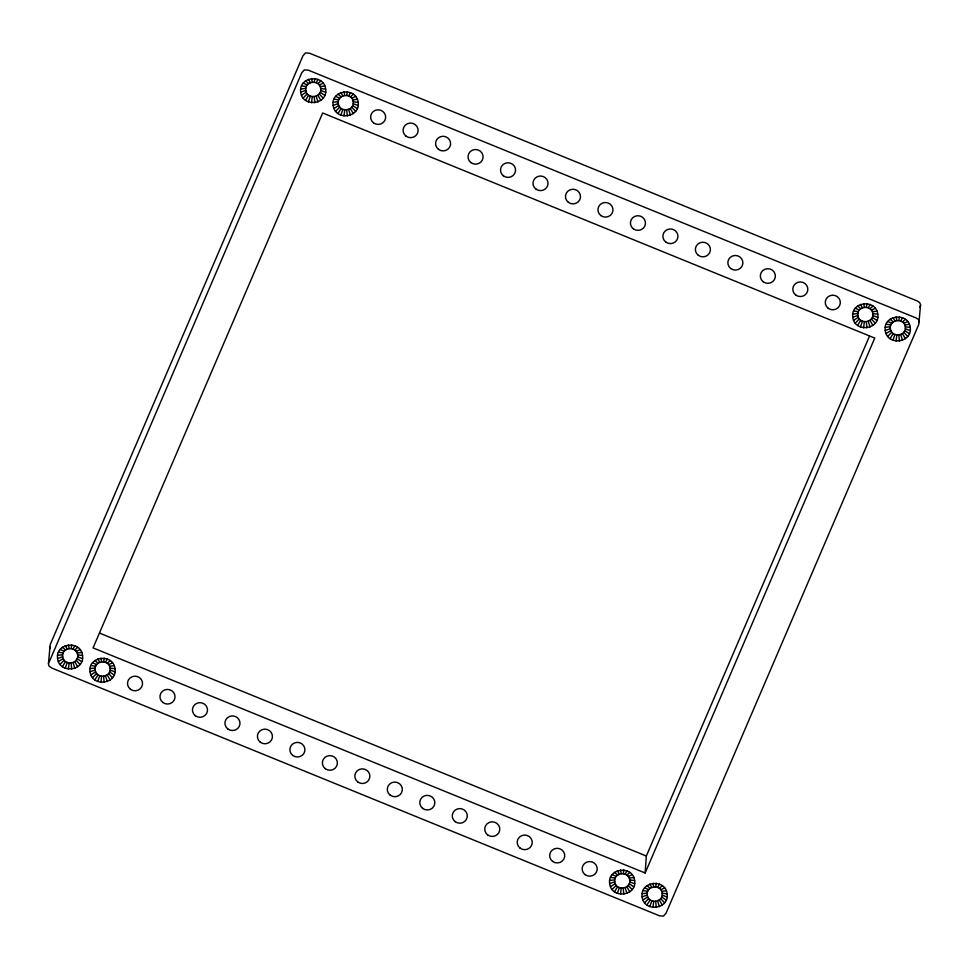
<?xml version="1.0" encoding="UTF-8"?>
<svg xmlns="http://www.w3.org/2000/svg" width="969" height="969" viewBox="0 0 969 969"><rect width="100%" height="100%" fill="white"/><g stroke="black" fill="none" stroke-linecap="round" stroke-linejoin="round"><path stroke-width="1.45" d="M57.571 658.532C55.112 642.859 80.96 639.855 82.571 655.48C85.018 671.154 59.17 674.158 57.571 658.532L62.682 656.703C61.217 647.328 76.672 645.536 77.629 654.874C79.095 664.249 63.639 666.054 62.682 656.703M90.044 671.771C87.585 656.098 113.446 653.094 115.045 668.719C117.491 684.393 91.643 687.409 90.044 671.771L95.156 669.954C93.69 660.579 109.146 658.775 110.103 668.125C111.568 677.501 96.113 679.293 95.156 669.954M300.681 92.164C298.222 76.49 324.07 73.474 325.681 89.1C328.128 104.785 302.28 107.789 300.681 92.164L305.792 90.335C304.327 80.96 319.782 79.167 320.739 88.506C322.205 97.881 306.749 99.674 305.792 90.335M333.154 105.403C330.695 89.729 356.556 86.713 358.155 102.351C360.613 118.024 334.753 121.028 333.154 105.403L338.266 103.574C336.8 94.199 352.256 92.406 353.213 101.745C354.678 111.12 339.223 112.925 338.266 103.574M609.658 883.631C607.2 867.958 633.06 864.954 634.659 880.579C637.105 896.252 611.257 899.256 609.658 883.631L614.77 881.802C613.304 872.427 628.76 870.634 629.717 879.973C631.182 889.348 615.727 891.153 614.77 881.802M642.132 896.87C639.685 881.196 665.533 878.193 667.132 893.818C669.591 909.491 643.743 912.495 642.132 896.87L647.244 895.041C645.778 885.678 661.233 883.873 662.19 893.212C663.656 902.587 648.2 904.392 647.244 895.041M852.768 317.263C850.322 301.577 876.17 298.573 877.769 314.198C880.227 329.884 854.367 332.888 852.768 317.263L857.88 315.434C856.414 306.059 871.87 304.254 872.827 313.605C874.292 322.98 858.837 324.772 857.88 315.434M885.242 330.502C882.795 314.828 908.643 311.812 910.242 327.437C912.701 343.123 886.853 346.127 885.242 330.502L890.354 328.673C888.888 319.298 904.343 317.505 905.3 326.844C906.766 336.219 891.31 338.011 890.354 328.673M48.45 663.704L48.995 665.982L51.72 668.016L659.477 915.802L663.438 916.105L666.054 913.198L918.806 324.361L920.55 304.666L919.642 302.534L917.28 300.984L309.523 53.198L305.562 52.895L302.946 55.802L50.194 644.639L48.45 663.704L301.759 72.772L304.375 69.877L308.336 70.168L916.093 317.965L918.455 319.516L919.363 322.265M49.637 646.735L49.904 648.491M645.148 872.996L874.753 338.084L322.665 112.985L93.06 647.898L645.148 872.996L646.335 856.015L869.387 336.388M68.399 669.131L69.162 663.038M100.885 682.37L101.636 676.277M311.521 102.75L312.272 96.67M343.995 115.989L344.746 109.909M620.499 894.23L621.25 888.137M652.973 907.469L653.724 901.376M863.609 327.849L864.36 321.769M896.083 341.088L896.834 335.008M920.55 305.296L919.993 307.379M71.149 648.552L71.73 644.882M103.622 661.791L104.204 658.133M314.259 82.171L314.84 78.513M346.732 95.41L347.314 91.752M623.237 873.638L623.818 869.98M655.71 886.889L656.292 883.219M866.347 307.27L866.928 303.612M898.82 320.509L899.414 316.851M65.226 668.283L67.261 662.542M97.699 681.522L99.734 675.781M308.336 101.915L310.371 96.161M340.809 115.154L342.844 109.4M617.314 893.382L619.348 887.628M649.799 906.621L651.822 900.879M860.424 327.001L862.458 321.26M892.909 340.252L894.932 334.499M316.16 82.68L318.014 79.361M348.634 95.919L350.499 92.6M73.05 649.048L74.904 645.729M105.524 662.287L107.389 658.968M868.248 307.779L870.114 304.46M900.722 321.018L902.587 317.699M625.138 874.147L627.004 870.828M657.612 887.386L659.477 884.067M305.489 100.304L308.663 95.204M337.963 113.543L341.149 108.443M62.379 666.672L65.553 661.573M94.853 679.911L98.026 674.812M857.577 325.39L860.763 320.291M890.063 338.641L893.236 333.542M614.467 891.771L617.641 886.671M646.941 905.01L650.126 899.91M303.164 98.026L307.282 93.848M335.637 111.265L339.756 107.087M60.054 664.395L64.172 660.216M92.527 677.646L96.646 673.455M855.264 323.125L859.37 318.934M887.737 336.364L891.843 332.185M612.142 889.494L616.26 885.315M644.627 902.733L648.733 898.554M317.856 83.637L320.872 80.972M350.342 96.888L353.346 94.211M74.746 650.017L77.75 647.34M107.22 663.256L110.236 660.579M869.956 308.736L872.96 306.071M902.43 321.974L905.434 319.31M626.834 875.116L629.85 872.439M659.32 888.355L662.324 885.678M301.529 95.253L306.301 92.188M334.002 108.492L338.775 105.427M58.419 661.621L63.191 658.557M90.892 674.872L95.665 671.796M853.616 320.351L858.389 317.275M886.09 333.59L890.862 330.526M610.506 886.72L615.279 883.655M642.98 899.959L647.752 896.894M319.249 85.006L323.186 83.237M351.723 98.244L355.671 96.476M76.139 651.374L80.076 649.618M871.337 310.092L875.286 308.336M108.613 664.613L112.549 662.857M903.811 323.343L907.759 321.575M628.227 876.473L632.163 874.716M660.701 889.712L664.649 887.955M320.23 86.665L324.833 86.011M352.704 99.904L357.307 99.262M872.318 311.752L876.921 311.11M904.792 325.003L909.394 324.349M77.12 653.033L81.723 652.391M109.594 666.272L114.197 665.63M629.208 878.132L633.811 877.49M661.682 891.371L666.284 890.729M300.681 88.966L305.792 88.421M333.154 102.205L338.266 101.672M852.768 314.065L857.88 313.52M885.254 327.304L890.354 326.759M57.571 655.347L62.682 654.802M90.044 668.586L95.156 668.041M609.658 880.433L614.77 879.9M642.144 893.684L647.244 893.139M320.739 88.506L325.681 89.1M353.213 101.745L358.155 102.351M872.827 313.605L877.769 314.198M905.3 326.844L910.242 327.437M77.629 654.874L82.571 655.48M110.103 668.125L115.045 668.719M629.717 879.973L634.659 880.579M662.19 893.212L667.132 893.818M301.541 85.89L306.301 86.58M334.014 99.129L338.775 99.819M853.628 310.988L858.389 311.679M886.102 324.227L890.874 324.918M58.431 652.258L63.191 652.961M90.904 665.497L95.665 666.2M610.518 877.357L615.279 878.059M642.992 890.596L647.764 891.298M320.739 90.42L325.669 92.297M353.213 103.659L358.155 105.536M872.827 315.519L877.769 317.396M905.3 328.757L910.242 330.635M77.629 656.788L82.559 658.678M110.103 670.027L115.045 671.917M629.717 881.887L634.659 883.764M662.19 895.126L667.132 897.015M99.855 633.205L646.335 856.015M887.761 321.466L891.855 323.271M855.276 308.227L859.382 310.032M335.662 96.367L339.768 98.172M303.188 83.128L307.294 84.933M644.639 887.846L648.745 889.651M612.166 874.607L616.272 876.4M92.552 662.748L96.658 664.552M60.078 649.509L64.184 651.313M904.792 330.599L909.382 333.711M872.318 317.36L876.909 320.473M352.704 105.5L357.295 108.625M320.218 92.261L324.821 95.374M661.682 896.967L666.272 900.092M629.208 883.728L633.799 886.853M109.582 671.868L114.185 674.993M77.108 658.629L81.711 661.754M890.087 319.225L893.248 321.926M857.613 305.986L860.775 308.687M337.999 94.126L341.161 96.839M305.514 80.887L308.687 83.588M646.977 885.593L650.138 888.307M614.503 872.354L617.665 875.068M94.889 660.495L98.051 663.208M62.404 647.256L65.577 649.969M903.798 332.246L907.735 336.473M871.325 319.007L875.261 323.234M351.711 107.147L355.647 111.374M319.237 93.908L323.174 98.135M660.688 898.614L664.625 902.842M628.215 885.375L632.151 889.603M108.601 673.516L112.537 677.755M76.127 660.277L80.052 664.504M892.933 317.638L894.956 320.981M860.46 304.399L862.483 307.742M340.846 92.552L342.869 95.883M308.372 79.301L310.395 82.644M649.824 884.019L651.846 887.362M617.35 870.78L619.373 874.123M97.736 658.92L99.759 662.263M65.262 645.681L67.273 649.024M902.405 333.59L905.409 338.714M869.932 320.351L872.924 325.475M350.318 108.492L353.31 113.627M317.844 95.253L320.836 100.376M659.295 899.959L662.287 905.094M626.822 886.72L629.814 891.855M107.208 674.86L110.2 679.996M74.734 661.621L77.726 666.757M900.71 334.535L902.551 340.301M868.224 321.296L870.077 327.062M657.588 900.904L659.441 906.669M625.114 887.665L626.967 893.43M348.61 109.436L350.463 115.202M316.136 96.197L317.989 101.963M105.5 675.805L107.353 681.582M73.026 662.566L74.879 668.331M896.119 316.839L896.858 320.497M863.645 303.588L864.384 307.258M653.009 883.207L653.748 886.877M620.535 869.968L621.274 873.638M344.031 91.74L344.77 95.41M311.546 78.501L312.284 82.159M100.921 658.108L101.66 661.779M68.436 644.869L69.174 648.54M898.808 335.02L899.377 341.112M866.322 321.781L866.892 327.873M655.698 901.388L656.267 907.481M623.212 888.149L623.782 894.242M346.708 109.921L347.277 116.014M314.235 96.682L314.804 102.775M103.598 676.289L104.167 682.382M71.125 663.05L71.694 669.143M373.537 122.893A7.534 7.316 4 0 0 385.601 118.109A7.534 7.316 4 0 0 375.257 110.345A7.534 7.316 4 0 0 373.537 122.893M406.011 136.132A7.534 7.316 4 0 0 418.075 131.348A7.534 7.316 4 0 0 407.731 123.584A7.534 7.316 4 0 0 406.011 136.132M438.485 149.371A7.534 7.316 4 0 0 450.549 144.599A7.534 7.316 4 0 0 440.205 136.823A7.534 7.316 4 0 0 438.485 149.371M470.958 162.622A7.534 7.316 4 0 0 483.034 157.838A7.534 7.316 4 0 0 472.678 150.062A7.534 7.316 4 0 0 470.958 162.622M503.432 175.861A7.534 7.316 4 0 0 515.508 171.077A7.534 7.316 4 0 0 505.164 163.301A7.534 7.316 4 0 0 503.432 175.861M535.918 189.1A7.534 7.316 4 0 0 547.982 184.316A7.534 7.316 4 0 0 537.638 176.552A7.534 7.316 4 0 0 535.918 189.1M568.391 202.339A7.534 7.316 4 0 0 580.455 197.555A7.534 7.316 4 0 0 570.111 189.791A7.534 7.316 4 0 0 568.391 202.339M600.865 215.578A7.534 7.316 4 0 0 612.929 210.794A7.534 7.316 4 0 0 602.585 203.03A7.534 7.316 4 0 0 600.865 215.578M633.338 228.817A7.534 7.316 4 0 0 645.415 224.045A7.534 7.316 4 0 0 635.058 216.269A7.534 7.316 4 0 0 633.338 228.817M665.812 242.068A7.534 7.316 4 0 0 677.888 237.284A7.534 7.316 4 0 0 667.544 229.508A7.534 7.316 4 0 0 665.812 242.068M698.298 255.307A7.534 7.316 4 0 0 710.362 250.523A7.534 7.316 4 0 0 700.018 242.747A7.534 7.316 4 0 0 698.298 255.307M730.771 268.546A7.534 7.316 4 0 0 742.835 263.762A7.534 7.316 4 0 0 732.491 255.998A7.534 7.316 4 0 0 730.771 268.546M763.245 281.785A7.534 7.316 4 0 0 775.309 277.001A7.534 7.316 4 0 0 764.965 269.237A7.534 7.316 4 0 0 763.245 281.785M795.719 295.024A7.534 7.316 4 0 0 807.783 290.24A7.534 7.316 4 0 0 797.439 282.476A7.534 7.316 4 0 0 795.719 295.024M828.192 308.263A7.534 7.316 4 0 0 840.268 303.491A7.534 7.316 4 0 0 829.924 295.715A7.534 7.316 4 0 0 828.192 308.263M130.427 689.262A7.534 7.316 4 0 0 142.491 684.489A7.534 7.316 4 0 0 132.147 676.713A7.534 7.316 4 0 0 130.427 689.262M162.901 702.513A7.534 7.316 4 0 0 174.965 697.728A7.534 7.316 4 0 0 164.621 689.952A7.534 7.316 4 0 0 162.901 702.513M195.375 715.752A7.534 7.316 4 0 0 207.439 710.967A7.534 7.316 4 0 0 197.095 703.191A7.534 7.316 4 0 0 195.375 715.752M227.848 728.991A7.534 7.316 4 0 0 239.924 724.206A7.534 7.316 4 0 0 229.568 716.442A7.534 7.316 4 0 0 227.848 728.991M260.322 742.23A7.534 7.316 4 0 0 272.398 737.445A7.534 7.316 4 0 0 262.054 729.681A7.534 7.316 4 0 0 260.322 742.23M292.808 755.469A7.534 7.316 4 0 0 304.872 750.684A7.534 7.316 4 0 0 294.528 742.92A7.534 7.316 4 0 0 292.808 755.469M325.281 768.708A7.534 7.316 4 0 0 337.345 763.935A7.534 7.316 4 0 0 327.001 756.159A7.534 7.316 4 0 0 325.281 768.708M357.755 781.959A7.534 7.316 4 0 0 369.819 777.174A7.534 7.316 4 0 0 359.475 769.398A7.534 7.316 4 0 0 357.755 781.959M390.228 795.198A7.534 7.316 4 0 0 402.292 790.413A7.534 7.316 4 0 0 391.948 782.637A7.534 7.316 4 0 0 390.228 795.198M422.702 808.437A7.534 7.316 4 0 0 434.778 803.652A7.534 7.316 4 0 0 424.434 795.888A7.534 7.316 4 0 0 422.702 808.437M455.188 821.676A7.534 7.316 4 0 0 467.252 816.891A7.534 7.316 4 0 0 456.908 809.127A7.534 7.316 4 0 0 455.188 821.676M487.661 834.915A7.534 7.316 4 0 0 499.725 830.13A7.534 7.316 4 0 0 489.381 822.366A7.534 7.316 4 0 0 487.661 834.915M520.135 848.154A7.534 7.316 4 0 0 532.199 843.381A7.534 7.316 4 0 0 521.855 835.605A7.534 7.316 4 0 0 520.135 848.154M552.609 861.405A7.534 7.316 4 0 0 564.673 856.62A7.534 7.316 4 0 0 554.329 848.844A7.534 7.316 4 0 0 552.609 861.405M585.082 874.644A7.534 7.316 4 0 0 597.158 869.859A7.534 7.316 4 0 0 586.802 862.083A7.534 7.316 4 0 0 585.082 874.644"/></g></svg>
